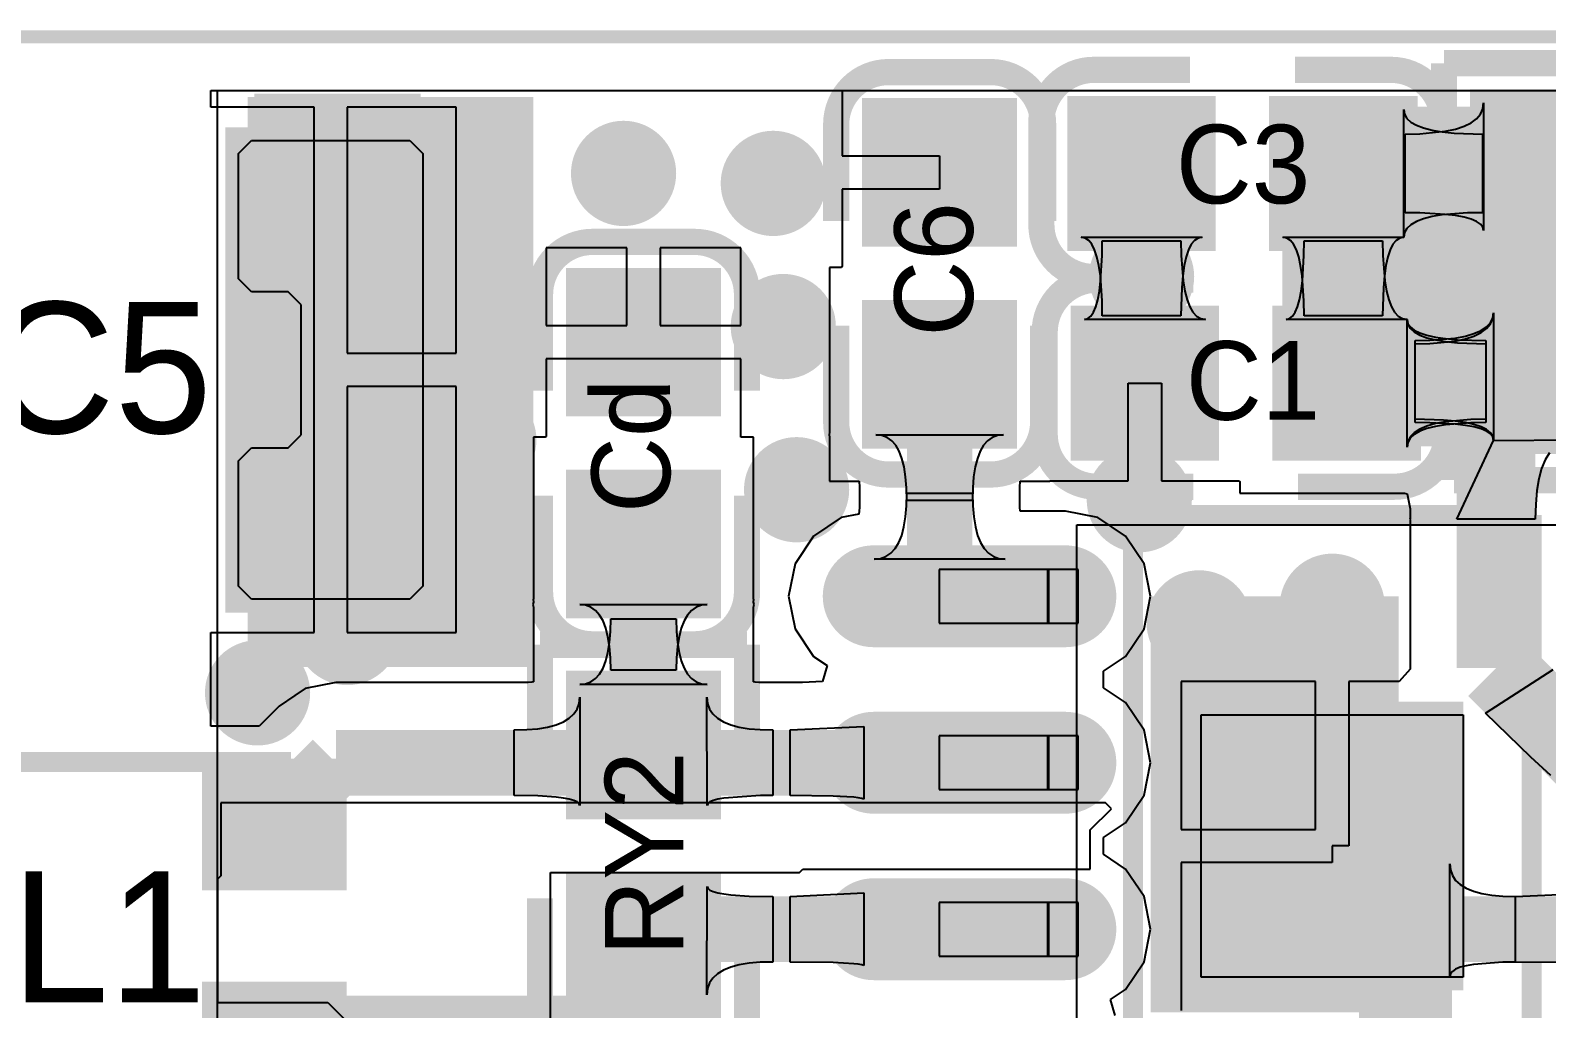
# Model space of a CAD drawing. Extents: x 40.9 to 121.6, y 83.2 to 120.
# Drawn here: x 74.82 to 86.4, y 111.51 to 118.97 of the extents above; entities that cross this region are included whole.
import ezdxf

# ---------------------------------------------------------------- set-up
doc = ezdxf.new("R2010")
doc.units = 0
for name, color, linetype in [('BOTTOMLAYER', 5, 'CONTINUOUS'), ('BOTTOMSOLDER', 6, 'CONTINUOUS'), ('KEEPOUTLAYER', 6, 'CONTINUOUS'), ('MECHANICAL4', 56, 'CONTINUOUS'), ('MECHANICAL5', 56, 'CONTINUOUS'), ('MULTILAYER', 9, 'CONTINUOUS'), ('TOPLAYER', 1, 'CONTINUOUS'), ('TOPOVERLAY', 2, 'CONTINUOUS'), ('TOPPASTE', 8, 'CONTINUOUS'), ('TOPSOLDER', 216, 'CONTINUOUS')]:
    doc.layers.add(name, color=color, linetype=linetype)

msp = doc.modelspace()

# ---------------------------------------------------------------- linework, layer by layer
at = {"layer": 'BOTTOMLAYER'}
for p, q in [((76.2508, 84.227835), (76.2508, 118.514965)), ((76.2508, 118.514965), (89.827402, 118.514965))]:
    msp.add_line(p, q, dxfattribs=at)
at = {"layer": 'BOTTOMLAYER', "const_width": 0.299999}
for points in [[(77.955, 117.9322, 1), (78.255, 117.9322, 1)], [(79.1996, 117.8814, 1), (79.4996, 117.8814, 1)], [(80.3426, 117.8052, 1), (80.6426, 117.8052, 1)], [(83.153997, 117.094, 1), (83.453996, 117.094, 1)], [(78.1074, 116.8654, 1), (78.4074, 116.8654, 1)], [(80.4188, 116.713, 1), (80.7188, 116.713, 1)], [(78.1328, 115.8494, 1), (78.4328, 115.8494, 1)], [(80.5204, 115.4684, 1), (80.8204, 115.4684, 1)], [(83.1366, 115.3922, 1), (83.4366, 115.3922, 1)], [(78.0058, 114.7572, 1), (78.3058, 114.7572, 1)], [(84.6098, 114.5794, 1), (84.9098, 114.5794, 1)], [(83.5938, 114.4524, 1), (83.8938, 114.4524, 1)], [(77.090537, 114.379197, 1), (77.390536, 114.379197, 1)], [(76.4056, 113.919, 1), (76.7056, 113.919, 1)], [(84.0002, 113.3602, 1), (84.3002, 113.3602, 1)], [(85.0924, 113.284, 1), (85.3924, 113.284, 1)], [(84.0002, 112.3442, 1), (84.3002, 112.3442, 1)], [(85.0162, 112.3442, 1), (85.3162, 112.3442, 1)]]:
    msp.add_lwpolyline(points, format="xyb", close=True, dxfattribs=at)
at = {"layer": 'BOTTOMLAYER'}
msp.add_solid([(76.6826, 106.5276), (79.7814, 106.5276), (76.6826, 111.6076), (79.7814, 111.6076)], dxfattribs=at)
at = {"layer": 'BOTTOMSOLDER', "const_width": 0.401599}
for points in [[(77.9042, 117.9322, 1), (78.3058, 117.9322, 1)], [(79.1488, 117.8814, 1), (79.5504, 117.8814, 1)], [(80.2918, 117.8052, 1), (80.6934, 117.8052, 1)], [(83.103197, 117.094, 1), (83.504796, 117.094, 1)], [(78.0566, 116.8654, 1), (78.4582, 116.8654, 1)], [(80.368, 116.713, 1), (80.7696, 116.713, 1)], [(78.082, 115.8494, 1), (78.4836, 115.8494, 1)], [(80.4696, 115.4684, 1), (80.8712, 115.4684, 1)], [(83.0858, 115.3922, 1), (83.4874, 115.3922, 1)], [(77.955, 114.7572, 1), (78.3566, 114.7572, 1)], [(84.559, 114.5794, 1), (84.9606, 114.5794, 1)], [(83.543, 114.4524, 1), (83.9446, 114.4524, 1)], [(77.039737, 114.379197, 1), (77.441336, 114.379197, 1)], [(76.3548, 113.919, 1), (76.7564, 113.919, 1)], [(83.9494, 113.3602, 1), (84.351, 113.3602, 1)], [(85.0416, 113.284, 1), (85.4432, 113.284, 1)], [(83.9494, 112.3442, 1), (84.351, 112.3442, 1)], [(84.9654, 112.3442, 1), (85.367, 112.3442, 1)]]:
    msp.add_lwpolyline(points, format="xyb", close=True, dxfattribs=at)
at = {"layer": 'KEEPOUTLAYER', "const_width": 0.1}
msp.add_lwpolyline([(41.0718, 118.9228), (121.412, 118.9228)], dxfattribs=at)
at = {"layer": 'MECHANICAL4'}
for p, q in [((82.809791, 110.300592), (82.809791, 115.200608)), ((82.809791, 115.200608), (86.709809, 115.200608))]:
    msp.add_line(p, q, dxfattribs=at)
at = {"layer": 'MECHANICAL5'}
for p, q in [((81.759806, 114.860603), (81.759806, 114.450597)), ((82.594806, 114.860603), (81.759806, 114.860603)), ((82.584798, 114.860603), (82.584798, 114.450597)), ((82.819799, 114.860603), (82.584798, 114.860603)), ((82.594806, 114.450597), (82.594806, 114.860603)), ((82.819799, 114.450597), (82.819799, 114.860603)), ((81.759806, 114.450597), (82.594806, 114.450597)), ((82.584798, 114.450597), (82.819799, 114.450597)), ((83.759802, 111.750602), (83.759802, 113.750598)), ((83.759802, 113.750598), (85.759798, 113.750598)), ((85.759798, 113.750598), (85.759798, 111.750602)), ((81.759806, 113.590603), (81.759806, 113.180597)), ((82.594806, 113.590603), (81.759806, 113.590603)), ((82.584798, 113.590603), (82.584798, 113.180597)), ((82.819799, 113.590603), (82.584798, 113.590603)), ((82.594806, 113.180597), (82.594806, 113.590603)), ((82.819799, 113.180597), (82.819799, 113.590603)), ((81.759806, 113.180597), (82.594806, 113.180597)), ((82.584798, 113.180597), (82.819799, 113.180597)), ((81.759806, 112.320603), (81.759806, 111.910597)), ((82.594806, 112.320603), (81.759806, 112.320603)), ((82.584798, 112.320603), (82.584798, 111.910597)), ((82.819799, 112.320603), (82.584798, 112.320603)), ((82.594806, 111.910597), (82.594806, 112.320603)), ((82.819799, 111.910597), (82.819799, 112.320603)), ((81.759806, 111.910597), (82.594806, 111.910597)), ((82.584798, 111.910597), (82.819799, 111.910597)), ((85.759798, 111.750602), (83.759802, 111.750602))]:
    msp.add_line(p, q, dxfattribs=at)
at = {"layer": 'MULTILAYER', "const_width": 0.299999}
for points in [[(77.955, 117.9322, 1), (78.255, 117.9322, 1)], [(79.1996, 117.8814, 1), (79.4996, 117.8814, 1)], [(80.3426, 117.8052, 1), (80.6426, 117.8052, 1)], [(83.153997, 117.094, 1), (83.453996, 117.094, 1)], [(78.1074, 116.8654, 1), (78.4074, 116.8654, 1)], [(80.4188, 116.713, 1), (80.7188, 116.713, 1)], [(78.1328, 115.8494, 1), (78.4328, 115.8494, 1)], [(80.5204, 115.4684, 1), (80.8204, 115.4684, 1)], [(83.1366, 115.3922, 1), (83.4366, 115.3922, 1)], [(78.0058, 114.7572, 1), (78.3058, 114.7572, 1)], [(84.6098, 114.5794, 1), (84.9098, 114.5794, 1)], [(83.5938, 114.4524, 1), (83.8938, 114.4524, 1)], [(77.090537, 114.379197, 1), (77.390536, 114.379197, 1)], [(76.4056, 113.919, 1), (76.7056, 113.919, 1)], [(84.0002, 113.3602, 1), (84.3002, 113.3602, 1)], [(85.0924, 113.284, 1), (85.3924, 113.284, 1)], [(84.0002, 112.3442, 1), (84.3002, 112.3442, 1)], [(85.0162, 112.3442, 1), (85.3162, 112.3442, 1)]]:
    msp.add_lwpolyline(points, format="xyb", close=True, dxfattribs=at)
at = {"layer": 'TOPLAYER'}
for p, q in [((76.2, 118.386403), (76.2, 118.514965)), ((76.2, 118.514965), (81.018601, 118.514965)), ((81.018601, 118.514965), (81.018601, 118.016404)), ((85.909445, 118.373977), (85.915444, 118.419151)), ((85.915444, 118.419151), (85.915444, 117.445249)), ((76.986536, 118.386403), (76.2, 118.386403)), ((76.986536, 116.3828), (76.986536, 118.386403)), ((78.070875, 118.386403), (77.240536, 118.386403)), ((77.240536, 118.386403), (77.240536, 116.5098)), ((78.070875, 116.5098), (78.070875, 118.386403)), ((85.305951, 117.394449), (85.305951, 118.368351)), ((85.305951, 118.368351), (85.31195, 118.332829)), ((85.31195, 118.332829), (85.329951, 118.301049)), ((85.861444, 118.297896), (85.891444, 118.333561)), ((85.891444, 118.333561), (85.909445, 118.373977)), ((85.329951, 118.301049), (85.359951, 118.273004)), ((85.359951, 118.273004), (85.40195, 118.248702)), ((85.40195, 118.248702), (85.455951, 118.228138)), ((85.429446, 118.183777), (85.621444, 118.202796)), ((85.455951, 118.228138), (85.52195, 118.21131)), ((85.52195, 118.21131), (85.599951, 118.198224)), ((85.599951, 118.198224), (85.689951, 118.188877)), ((85.621444, 118.202796), (85.699445, 118.219438)), ((85.689951, 118.188877), (85.90595, 118.181399)), ((85.699445, 118.219438), (85.765444, 118.240838)), ((85.765444, 118.240838), (85.819445, 118.26699)), ((85.819445, 118.26699), (85.861444, 118.297896)), ((85.315445, 118.181399), (85.429446, 118.183777)), ((85.315445, 117.581401), (85.315445, 118.181399)), ((85.90595, 118.181399), (85.90595, 117.581401)), ((81.018601, 118.016404), (81.7626, 118.016404)), ((81.7626, 118.016404), (81.7626, 117.762404)), ((81.7626, 117.762404), (81.018601, 117.762404)), ((81.018601, 117.762404), (81.018601, 117.170406)), ((85.429446, 117.580039), (85.315445, 117.581401)), ((85.40195, 117.514098), (85.359951, 117.489795)), ((85.455951, 117.534662), (85.40195, 117.514098)), ((85.621444, 117.569148), (85.429446, 117.580039)), ((85.52195, 117.55149), (85.455951, 117.534662)), ((85.599951, 117.564576), (85.52195, 117.55149)), ((85.791949, 117.579531), (85.599951, 117.564576)), ((85.699445, 117.559618), (85.621444, 117.569148)), ((85.765444, 117.547362), (85.699445, 117.559618)), ((85.819445, 117.532386), (85.765444, 117.547362)), ((85.90595, 117.581401), (85.791949, 117.579531)), ((85.861444, 117.514687), (85.819445, 117.532386)), ((85.891444, 117.494263), (85.861444, 117.514687)), ((85.909445, 117.471119), (85.891444, 117.494263)), ((82.872816, 117.388449), (82.842044, 117.394449)), ((82.842044, 117.394449), (83.765949, 117.394449)), ((82.900347, 117.370449), (82.872816, 117.388449)), ((83.735177, 117.388449), (83.707646, 117.370449)), ((83.765949, 117.394449), (83.735177, 117.388449)), ((84.412818, 117.388449), (84.382046, 117.394449)), ((84.382046, 117.394449), (85.305951, 117.394449)), ((84.440349, 117.370449), (84.412818, 117.388449)), ((85.275179, 117.388449), (85.247648, 117.370449)), ((85.305951, 117.394449), (85.275179, 117.388449)), ((85.31195, 117.429971), (85.305951, 117.394449)), ((85.329951, 117.461751), (85.31195, 117.429971)), ((85.359951, 117.489795), (85.329951, 117.461751)), ((85.915444, 117.445249), (85.909445, 117.471119)), ((79.375, 117.313004), (78.758001, 117.313004)), ((78.758001, 117.313004), (78.758001, 116.721004)), ((79.375, 116.721004), (79.375, 117.313004)), ((80.245999, 117.313004), (79.629, 117.313004)), ((79.629, 117.313004), (79.629, 116.721004)), ((80.245999, 116.721004), (80.245999, 117.313004)), ((82.92464, 117.340449), (82.900347, 117.370449)), ((82.945694, 117.29845), (82.92464, 117.340449)), ((82.963509, 117.244449), (82.945694, 117.29845)), ((83.002631, 117.25415), (83.003997, 117.36815)), ((83.003997, 117.36815), (83.603996, 117.36815)), ((83.603996, 117.36815), (83.60587, 117.25415)), ((83.662299, 117.29845), (83.644483, 117.244449)), ((83.683353, 117.340449), (83.662299, 117.29845)), ((83.707646, 117.370449), (83.683353, 117.340449)), ((84.464642, 117.340449), (84.440349, 117.370449)), ((84.485696, 117.29845), (84.464642, 117.340449)), ((84.503511, 117.244449), (84.485696, 117.29845)), ((84.542633, 117.25415), (84.543999, 117.36815)), ((84.543999, 117.36815), (85.143998, 117.36815)), ((85.143998, 117.36815), (85.145872, 117.25415)), ((85.202301, 117.29845), (85.184485, 117.244449)), ((85.223355, 117.340449), (85.202301, 117.29845)), ((85.247648, 117.370449), (85.223355, 117.340449)), ((81.012594, 117.164401), (80.922602, 117.164401)), ((80.922602, 117.164401), (80.922602, 115.931973)), ((81.018601, 117.170408), (81.012594, 117.164401)), ((81.018601, 117.170406), (81.018601, 117.170408)), ((81.018601, 117.170406), (81.018601, 117.170406)), ((82.978084, 117.17845), (82.963509, 117.244449)), ((82.989423, 117.100449), (82.978084, 117.17845)), ((82.991709, 117.062151), (83.002631, 117.25415)), ((83.60587, 117.25415), (83.620856, 117.062151)), ((83.629909, 117.17845), (83.61857, 117.100449)), ((83.644483, 117.244449), (83.629909, 117.17845)), ((84.518086, 117.17845), (84.503511, 117.244449)), ((84.529425, 117.100449), (84.518086, 117.17845)), ((84.531711, 117.062151), (84.542633, 117.25415)), ((85.145872, 117.25415), (85.160858, 117.062151)), ((85.169911, 117.17845), (85.158572, 117.100449)), ((85.184485, 117.244449), (85.169911, 117.17845)), ((82.982148, 116.98415), (82.991709, 117.062151)), ((83.002377, 116.90845), (82.989423, 117.100449)), ((83.61857, 117.100449), (83.610473, 117.010449)), ((83.620856, 117.062151), (83.633973, 116.98415)), ((84.52215, 116.98415), (84.531711, 117.062151)), ((84.542379, 116.90845), (84.529425, 117.100449)), ((85.158572, 117.100449), (85.150475, 117.010449)), ((85.160858, 117.062151), (85.173975, 116.98415)), ((82.954838, 116.86415), (82.969859, 116.918151)), ((82.969859, 116.918151), (82.982148, 116.98415)), ((83.610473, 117.010449), (83.603996, 116.79445)), ((83.633973, 116.98415), (83.650833, 116.918151)), ((83.650833, 116.918151), (83.671443, 116.86415)), ((84.49484, 116.86415), (84.509861, 116.918151)), ((84.509861, 116.918151), (84.52215, 116.98415)), ((85.150475, 117.010449), (85.143998, 116.79445)), ((85.173975, 116.98415), (85.190835, 116.918151)), ((85.190835, 116.918151), (85.211445, 116.86415)), ((82.916603, 116.792151), (82.937086, 116.822151)), ((82.937086, 116.822151), (82.954838, 116.86415)), ((83.003997, 116.79445), (83.002377, 116.90845)), ((83.671443, 116.86415), (83.695799, 116.822151)), ((83.695799, 116.822151), (83.723902, 116.792151)), ((84.456605, 116.792151), (84.477088, 116.822151)), ((84.477088, 116.822151), (84.49484, 116.86415)), ((84.543999, 116.79445), (84.542379, 116.90845)), ((85.211445, 116.86415), (85.235801, 116.822151)), ((85.235801, 116.822151), (85.263904, 116.792151)), ((85.985645, 116.773777), (85.991644, 116.818951)), ((85.985645, 116.778603), (85.991644, 116.818951)), ((85.991644, 116.818951), (85.991644, 115.845049)), ((85.991644, 116.818951), (85.991644, 115.845049)), ((78.758001, 116.721004), (79.375, 116.721004)), ((79.629, 116.721004), (80.245999, 116.721004)), ((82.867444, 116.768151), (82.89339, 116.77415)), ((83.791349, 116.768151), (82.867444, 116.768151)), ((82.89339, 116.77415), (82.916603, 116.792151)), ((83.603996, 116.79445), (83.003997, 116.79445)), ((83.723902, 116.792151), (83.755751, 116.77415)), ((83.755751, 116.77415), (83.791349, 116.768151)), ((84.407446, 116.768151), (84.433392, 116.77415)), ((85.331351, 116.768151), (84.407446, 116.768151)), ((84.433392, 116.77415), (84.456605, 116.792151)), ((85.143998, 116.79445), (84.543999, 116.79445)), ((85.263904, 116.792151), (85.295753, 116.77415)), ((85.295753, 116.77415), (85.331351, 116.768151)), ((85.331351, 115.794249), (85.331351, 116.768151)), ((85.331351, 116.768151), (85.33735, 116.732629)), ((85.331351, 115.794249), (85.331351, 116.768151)), ((85.331351, 116.768151), (85.33735, 116.737455)), ((85.33735, 116.737455), (85.355351, 116.709993)), ((85.33735, 116.732629), (85.355351, 116.700849)), ((85.355351, 116.709993), (85.385351, 116.685758)), ((85.355351, 116.700849), (85.385351, 116.672804)), ((85.385351, 116.685758), (85.42735, 116.664758)), ((85.841644, 116.659688), (85.895645, 116.683046)), ((85.895645, 116.683046), (85.937644, 116.71065)), ((85.895645, 116.66679), (85.937644, 116.697696)), ((85.937644, 116.71065), (85.967644, 116.742505)), ((85.937644, 116.697696), (85.967644, 116.733361)), ((85.967644, 116.742505), (85.985645, 116.778603)), ((85.967644, 116.733361), (85.985645, 116.773777)), ((85.385351, 116.672804), (85.42735, 116.648502)), ((85.391645, 116.606599), (85.505646, 116.608723)), ((85.391645, 116.006601), (85.391645, 116.606599)), ((85.391645, 116.581199), (85.505646, 116.583577)), ((85.391645, 115.981201), (85.391645, 116.581199)), ((85.42735, 116.664758), (85.48135, 116.646988)), ((85.42735, 116.648502), (85.48135, 116.627938)), ((85.48135, 116.646988), (85.54735, 116.632446)), ((85.48135, 116.627938), (85.54735, 116.61111)), ((85.505646, 116.608723), (85.697644, 116.62571)), ((85.505646, 116.583577), (85.697644, 116.602596)), ((85.54735, 116.632446), (85.625351, 116.621138)), ((85.54735, 116.61111), (85.625351, 116.598024)), ((85.625351, 116.621138), (85.715351, 116.613061)), ((85.625351, 116.598024), (85.715351, 116.588677)), ((85.697644, 116.62571), (85.775645, 116.640574)), ((85.697644, 116.602596), (85.775645, 116.619238)), ((85.715351, 116.613061), (85.93135, 116.606599)), ((85.715351, 116.588677), (85.93135, 116.581199)), ((85.775645, 116.640574), (85.841644, 116.659688)), ((85.775645, 116.619238), (85.841644, 116.640638)), ((85.841644, 116.640638), (85.895645, 116.66679)), ((85.93135, 116.606599), (85.93135, 116.006601)), ((85.93135, 116.581199), (85.93135, 115.981201)), ((77.240536, 116.5098), (78.070875, 116.5098)), ((80.245999, 116.467004), (78.758001, 116.467004)), ((78.758001, 116.467004), (78.758001, 115.958808)), ((80.245999, 115.958808), (80.245999, 116.467004)), ((76.986536, 114.379197), (76.986536, 116.3828)), ((78.070875, 116.2558), (77.240536, 116.2558)), ((77.240536, 116.2558), (77.240536, 114.379197)), ((78.070875, 114.379197), (78.070875, 116.2558)), ((83.202396, 115.537201), (83.202396, 116.2812)), ((83.202396, 116.2812), (83.456396, 116.2812)), ((83.456396, 116.2812), (83.456396, 115.537201)), ((85.607644, 116.000139), (85.391645, 116.006601)), ((85.697644, 115.992062), (85.607644, 116.000139)), ((85.817349, 116.004477), (85.625351, 115.98749)), ((85.775645, 115.980754), (85.697644, 115.992062)), ((85.93135, 116.006601), (85.817349, 116.004477)), ((78.757998, 115.875006), (78.751996, 115.869001)), ((78.758001, 115.958808), (78.757998, 115.958805)), ((78.757998, 115.958805), (78.758001, 115.958805)), ((78.758001, 115.958805), (78.757998, 115.875006)), ((80.245999, 115.958805), (80.246002, 115.958808)), ((80.246002, 115.958808), (80.245999, 115.958808)), ((80.246002, 115.875003), (80.245999, 115.958805)), ((80.246002, 115.869004), (80.246002, 115.875003)), ((80.922602, 115.906603), (80.918792, 115.887449)), ((80.918792, 115.887449), (80.922602, 115.868295)), ((80.922602, 115.931973), (80.920971, 115.926829)), ((80.920971, 115.926829), (80.922602, 115.907868)), ((80.922602, 115.907868), (80.922602, 115.906603)), ((81.32067, 115.88245), (81.275649, 115.887449)), ((81.275649, 115.887449), (82.249551, 115.887449)), ((81.360952, 115.867449), (81.32067, 115.88245)), ((82.20453, 115.88245), (82.164248, 115.867449)), ((82.249551, 115.887449), (82.20453, 115.88245)), ((85.385351, 115.902549), (85.355351, 115.870695)), ((85.385351, 115.889595), (85.355351, 115.861551)), ((85.42735, 115.930154), (85.385351, 115.902549)), ((85.42735, 115.913898), (85.385351, 115.889595)), ((85.505646, 115.979839), (85.391645, 115.981201)), ((85.48135, 115.953512), (85.42735, 115.930154)), ((85.48135, 115.934462), (85.42735, 115.913898)), ((85.54735, 115.972626), (85.48135, 115.953512)), ((85.54735, 115.95129), (85.48135, 115.934462)), ((85.697644, 115.968948), (85.505646, 115.979839)), ((85.625351, 115.98749), (85.54735, 115.972626)), ((85.625351, 115.964376), (85.54735, 115.95129)), ((85.817349, 115.979331), (85.625351, 115.964376)), ((85.775645, 115.959418), (85.697644, 115.968948)), ((85.841644, 115.966212), (85.775645, 115.980754)), ((85.841644, 115.947162), (85.775645, 115.959418)), ((85.93135, 115.981201), (85.817349, 115.979331)), ((85.895645, 115.948442), (85.841644, 115.966212)), ((85.895645, 115.932186), (85.841644, 115.947162)), ((85.937644, 115.927442), (85.895645, 115.948442)), ((85.937644, 115.914487), (85.895645, 115.932186)), ((85.967644, 115.903207), (85.937644, 115.927442)), ((85.967644, 115.894063), (85.937644, 115.914487)), ((85.985645, 115.875745), (85.967644, 115.903207)), ((85.985645, 115.870919), (85.967644, 115.894063)), ((85.991644, 115.845049), (85.985645, 115.875745)), ((78.751996, 115.869001), (78.662002, 115.869001)), ((78.662002, 115.869001), (78.662002, 114.636573)), ((80.246002, 115.869001), (80.246002, 115.869004)), ((80.341998, 115.869001), (80.246002, 115.869001)), ((80.341998, 114.636573), (80.341998, 115.869001)), ((80.922602, 115.868295), (80.922602, 115.534402)), ((81.396495, 115.842451), (81.360952, 115.867449)), ((81.427297, 115.807449), (81.396495, 115.842451)), ((81.453363, 115.762451), (81.427297, 115.807449)), ((81.474688, 115.70745), (81.453363, 115.762451)), ((82.071837, 115.762451), (82.050512, 115.70745)), ((82.097903, 115.807449), (82.071837, 115.762451)), ((82.128705, 115.842451), (82.097903, 115.807449)), ((82.164248, 115.867449), (82.128705, 115.842451)), ((85.33735, 115.834597), (85.331351, 115.794249)), ((85.33735, 115.829771), (85.331351, 115.794249)), ((85.355351, 115.870695), (85.33735, 115.834597)), ((85.355351, 115.861551), (85.33735, 115.829771)), ((85.709811, 115.24505), (85.991644, 115.845049)), ((85.991644, 115.845049), (85.985645, 115.870919)), ((85.991644, 115.845049), (86.609809, 115.848097)), ((81.491275, 115.642451), (81.474688, 115.70745)), ((81.503121, 115.56745), (81.491275, 115.642451)), ((82.033925, 115.642451), (82.022079, 115.56745)), ((82.050512, 115.70745), (82.033925, 115.642451)), ((86.384811, 115.696596), (86.357811, 115.630289)), ((86.41781, 115.750899), (86.384811, 115.696596)), ((80.922602, 115.534402), (81.147059, 115.534402)), ((81.147059, 115.534402), (81.148598, 115.524661)), ((81.510231, 115.482451), (81.503121, 115.56745)), ((82.022079, 115.56745), (82.014969, 115.482451)), ((82.376602, 115.524661), (82.378141, 115.534402)), ((82.378141, 115.534402), (82.602598, 115.534402)), ((82.602598, 115.534402), (82.602598, 115.537198)), ((82.602598, 115.537198), (82.610399, 115.537198)), ((82.610399, 115.537198), (82.610399, 115.537201)), ((82.610399, 115.537201), (83.202396, 115.537201)), ((83.456396, 115.537201), (84.048394, 115.537201)), ((84.048394, 115.537201), (84.048392, 115.537201)), ((84.048392, 115.537201), (84.054399, 115.531194)), ((84.048394, 115.537201), (84.048394, 115.537201)), ((84.054399, 115.531194), (84.054399, 115.441202)), ((86.33681, 115.551984), (86.321809, 115.461674)), ((86.357811, 115.630289), (86.33681, 115.551984)), ((81.148598, 115.524661), (81.150846, 115.497773)), ((81.150846, 115.497773), (81.150846, 115.334707)), ((81.510101, 115.346419), (81.5126, 115.441997)), ((81.5126, 115.38745), (81.510231, 115.482451)), ((81.5126, 115.441997), (82.012599, 115.441997)), ((82.014969, 115.482451), (82.012599, 115.38745)), ((82.012599, 115.441997), (82.015099, 115.346419)), ((82.374354, 115.497773), (82.376602, 115.524661)), ((82.374354, 115.334707), (82.374354, 115.497773)), ((84.054399, 115.441202), (85.312197, 115.441202)), ((85.312197, 115.441202), (85.331348, 115.437392)), ((85.331348, 115.437392), (85.354203, 115.322505)), ((86.321809, 115.461674), (86.312809, 115.359363)), ((81.148301, 115.3057), (81.14443, 115.282325)), ((81.150846, 115.334707), (81.148301, 115.3057)), ((81.502601, 115.2609), (81.510101, 115.346419)), ((82.012599, 115.38745), (81.5126, 115.38745)), ((82.015099, 115.346419), (82.022599, 115.2609)), ((82.376899, 115.3057), (82.374354, 115.334707)), ((82.377003, 115.305073), (82.376899, 115.3057)), ((82.722796, 115.305073), (82.377003, 115.305073)), ((82.971338, 115.255634), (82.722796, 115.305073)), ((85.354203, 115.322505), (85.354203, 115.265101)), ((86.312809, 115.359363), (86.30981, 115.24505)), ((81.010249, 115.255634), (80.799544, 115.114847)), ((81.14443, 115.282325), (81.010249, 115.255634)), ((81.472601, 115.120047), (81.490101, 115.185444)), ((81.490101, 115.185444), (81.502601, 115.2609)), ((82.022599, 115.2609), (82.035099, 115.185444)), ((82.035099, 115.185444), (82.052599, 115.120047)), ((83.182043, 115.114847), (82.971338, 115.255634)), ((85.354203, 115.251332), (85.352953, 115.24505)), ((85.352953, 115.24505), (85.354203, 115.238769)), ((85.354203, 115.265101), (85.35334, 115.261614)), ((85.35334, 115.261614), (85.354203, 115.255896)), ((85.354203, 115.255896), (85.354203, 115.251332)), ((85.354203, 115.238769), (85.354203, 114.107692)), ((86.30981, 115.24505), (85.709811, 115.24505)), ((80.799544, 115.114847), (80.658757, 114.904142)), ((81.422601, 115.019437), (81.450101, 115.064713)), ((81.450101, 115.064713), (81.472601, 115.120047)), ((82.052599, 115.120047), (82.075099, 115.064713)), ((82.075099, 115.064713), (82.102599, 115.019437)), ((83.322831, 114.904142), (83.182043, 115.114847)), ((81.310102, 114.943981), (81.352601, 114.959072)), ((81.352601, 114.959072), (81.390101, 114.984225)), ((81.390101, 114.984225), (81.422601, 115.019437)), ((82.102599, 115.019437), (82.135099, 114.984225)), ((82.135099, 114.984225), (82.172599, 114.959072)), ((82.172599, 114.959072), (82.215098, 114.943981)), ((80.658757, 114.904142), (80.609318, 114.6556)), ((81.262601, 114.93895), (81.310102, 114.943981)), ((82.262599, 114.93895), (81.262601, 114.93895)), ((82.215098, 114.943981), (82.262599, 114.93895)), ((83.372269, 114.6556), (83.322831, 114.904142)), ((78.662002, 114.611203), (78.658192, 114.592049)), ((78.662002, 114.636573), (78.660371, 114.631429)), ((78.660371, 114.631429), (78.662002, 114.612468)), ((78.662002, 114.612468), (78.662002, 114.611203)), ((80.343629, 114.631429), (80.341998, 114.636573)), ((80.341998, 114.612468), (80.343629, 114.631429)), ((80.341998, 114.611203), (80.341998, 114.612468)), ((80.345808, 114.592049), (80.341998, 114.611203)), ((80.609318, 114.6556), (80.658757, 114.407058)), ((83.322831, 114.407058), (83.372269, 114.6556)), ((78.658192, 114.592049), (78.662002, 114.572895)), ((78.662002, 114.572895), (78.662002, 114.239002)), ((79.06007, 114.58705), (79.015049, 114.592049)), ((79.015049, 114.592049), (79.988951, 114.592049)), ((79.100352, 114.572049), (79.06007, 114.58705)), ((79.135895, 114.547051), (79.100352, 114.572049)), ((79.166697, 114.512049), (79.135895, 114.547051)), ((79.192763, 114.467051), (79.166697, 114.512049)), ((79.837303, 114.512049), (79.811237, 114.467051)), ((79.868105, 114.547051), (79.837303, 114.512049)), ((79.903648, 114.572049), (79.868105, 114.547051)), ((79.94393, 114.58705), (79.903648, 114.572049)), ((79.988951, 114.592049), (79.94393, 114.58705)), ((80.341998, 114.572895), (80.345808, 114.592049)), ((80.341998, 114.239002), (80.341998, 114.572895)), ((76.2, 113.664784), (76.2, 114.379197)), ((76.2, 114.379197), (76.986536, 114.379197)), ((77.240536, 114.379197), (78.070875, 114.379197)), ((79.214088, 114.41205), (79.192763, 114.467051)), ((79.230675, 114.347051), (79.214088, 114.41205)), ((79.242521, 114.30255), (79.249631, 114.387549)), ((79.249631, 114.387549), (79.252, 114.48255)), ((79.252, 114.48255), (79.751999, 114.48255)), ((79.751999, 114.48255), (79.754369, 114.387551)), ((79.754369, 114.387551), (79.761479, 114.30255)), ((79.789912, 114.41205), (79.773325, 114.347051)), ((79.811237, 114.467051), (79.789912, 114.41205)), ((80.658757, 114.407058), (80.799544, 114.196353)), ((83.182043, 114.196353), (83.322831, 114.407058)), ((79.242521, 114.27205), (79.230675, 114.347051)), ((79.230675, 114.227549), (79.242521, 114.30255)), ((79.249631, 114.187051), (79.242521, 114.27205)), ((79.761479, 114.27205), (79.754369, 114.187051)), ((79.773325, 114.347051), (79.761479, 114.27205)), ((79.761479, 114.30255), (79.773325, 114.227552)), ((78.662002, 114.239002), (78.662002, 114.00187)), ((79.192763, 114.107549), (79.214088, 114.16255)), ((79.214088, 114.16255), (79.230675, 114.227549)), ((79.252, 114.09205), (79.249631, 114.187051)), ((79.754369, 114.187051), (79.751999, 114.09205)), ((79.773325, 114.227552), (79.789912, 114.16255)), ((79.789912, 114.16255), (79.811237, 114.107549)), ((80.341998, 114.001718), (80.341998, 114.239002)), ((80.799544, 114.196353), (80.903371, 114.126978)), ((83.014045, 114.0841), (83.182043, 114.196353)), ((79.100352, 114.002551), (79.135895, 114.027552)), ((79.135895, 114.027552), (79.166697, 114.062551)), ((79.166697, 114.062551), (79.192763, 114.107549)), ((79.751999, 114.09205), (79.252, 114.09205)), ((79.811237, 114.107549), (79.837303, 114.062551)), ((79.837303, 114.062551), (79.868105, 114.027549)), ((79.868105, 114.027549), (79.903648, 114.002551)), ((80.903371, 114.126978), (80.869381, 114.004611)), ((83.014045, 113.9571), (83.014045, 114.0841)), ((85.355204, 114.100084), (85.271468, 114.004598)), ((85.354203, 114.107692), (85.355204, 114.100084)), ((85.929716, 113.763524), (86.445504, 114.096262)), ((76.920194, 113.950788), (76.8407, 113.897672)), ((77.154303, 113.997354), (76.920194, 113.950788)), ((78.621512, 113.997354), (77.154303, 113.997354)), ((78.649954, 113.999863), (78.621512, 113.997354)), ((78.662002, 114.00187), (78.649954, 113.999863)), ((79.015049, 113.982551), (79.06007, 113.987552)), ((79.988951, 113.982551), (79.015049, 113.982551)), ((79.06007, 113.987552), (79.100352, 114.002551)), ((79.903648, 114.002551), (79.94393, 113.98755)), ((79.94393, 113.98755), (79.988951, 113.982551)), ((80.353032, 113.999889), (80.341998, 114.001718)), ((80.381881, 113.997354), (80.353032, 113.999889)), ((80.715655, 113.997354), (80.381881, 113.997354)), ((80.869381, 114.004611), (80.715655, 113.997354)), ((83.182043, 113.844847), (83.014045, 113.9571)), ((84.6328, 114.004598), (83.605802, 114.004598)), ((83.605802, 114.004598), (83.605802, 112.8776)), ((84.6328, 112.8776), (84.6328, 114.004598)), ((85.271468, 114.004598), (84.8868, 114.004598)), ((84.8868, 114.004598), (84.8868, 112.7506)), ((76.721729, 113.818177), (76.568336, 113.664784)), ((76.8407, 113.897672), (76.721729, 113.818177)), ((78.970048, 113.758099), (78.995049, 113.795599)), ((78.995049, 113.795599), (79.010048, 113.838098)), ((79.010048, 113.838098), (79.015049, 113.885599)), ((79.015049, 113.885599), (79.015049, 113.058646)), ((79.988951, 113.058646), (79.985903, 113.885599)), ((79.985903, 113.885599), (79.9911, 113.838098)), ((79.9911, 113.838098), (80.00632, 113.795599)), ((80.00632, 113.795599), (80.031565, 113.758099)), ((83.322831, 113.634142), (83.182043, 113.844847)), ((78.770048, 113.658099), (78.835049, 113.675599)), ((78.835049, 113.675599), (78.890048, 113.698099)), ((78.890048, 113.698099), (78.935049, 113.725599)), ((78.935049, 113.725599), (78.970048, 113.758099)), ((80.031565, 113.758099), (80.066832, 113.725599)), ((80.066832, 113.725599), (80.112126, 113.698099)), ((80.112126, 113.698099), (80.167442, 113.675599)), ((80.167442, 113.675599), (80.232783, 113.658099)), ((86.274519, 113.427533), (85.929716, 113.763524)), ((76.568336, 113.664784), (76.2, 113.664784)), ((78.51505, 113.635599), (78.610051, 113.638099)), ((78.51505, 113.1356), (78.51505, 113.635599)), ((78.610051, 113.638099), (78.69505, 113.645599)), ((78.69505, 113.645599), (78.770048, 113.658099)), ((80.232783, 113.658099), (80.308148, 113.645599)), ((80.308148, 113.645599), (80.393537, 113.638099)), ((80.393537, 113.638099), (80.48895, 113.635599)), ((80.48895, 113.635599), (80.48895, 113.1356)), ((80.620352, 113.635599), (81.184666, 113.662239)), ((80.620352, 113.1356), (80.620352, 113.635599)), ((81.184666, 113.662239), (81.184666, 113.108961)), ((83.372269, 113.3856), (83.322831, 113.634142)), ((83.322831, 113.137058), (83.372269, 113.3856)), ((86.428633, 113.28909), (86.274519, 113.427533)), ((78.69505, 113.132522), (78.51505, 113.1356)), ((78.835049, 113.123287), (78.69505, 113.132522)), ((78.890048, 113.116363), (78.835049, 113.123287)), ((78.935049, 113.107897), (78.890048, 113.116363)), ((78.970048, 113.097892), (78.935049, 113.107897)), ((78.995049, 113.08635), (78.970048, 113.097892)), ((80.033952, 113.097892), (80.008951, 113.08635)), ((80.068951, 113.107897), (80.033952, 113.097892)), ((80.113952, 113.116363), (80.068951, 113.107897)), ((80.393951, 113.134831), (80.113952, 113.116363)), ((80.48895, 113.1356), (80.393951, 113.134831)), ((80.950641, 113.131338), (80.620352, 113.1356)), ((81.106866, 113.122547), (80.950641, 113.131338)), ((81.141512, 113.118552), (81.106866, 113.122547)), ((81.167445, 113.114023), (81.141512, 113.118552)), ((81.184666, 113.108961), (81.167445, 113.114023)), ((83.182043, 112.926353), (83.322831, 113.137058)), ((76.2762, 113.0808), (76.2762, 112.522)), ((83.027596, 113.0808), (76.2762, 113.0808)), ((79.01005, 113.073266), (78.995049, 113.08635)), ((79.015049, 113.058646), (79.01005, 113.073266)), ((79.993952, 113.073266), (79.988951, 113.058646)), ((80.008951, 113.08635), (79.993952, 113.073266)), ((82.912811, 112.873412), (83.073898, 113.034498)), ((83.073898, 113.034498), (83.027596, 113.0808)), ((82.912811, 112.574339), (82.912811, 112.873412)), ((83.014045, 112.8141), (83.182043, 112.926353)), ((83.605802, 112.8776), (84.6328, 112.8776)), ((83.014045, 112.6871), (83.014045, 112.8141)), ((84.8868, 112.7506), (84.7598, 112.7506)), ((84.7598, 112.7506), (84.7598, 112.6236)), ((83.182043, 112.574847), (83.014045, 112.6871)), ((76.2762, 112.522), (76.2508, 112.4966)), ((78.7908, 111.362012), (78.7908, 112.5474)), ((78.7908, 112.5474), (80.692247, 112.5474)), ((80.692247, 112.5474), (80.719262, 112.574415)), ((80.719262, 112.574415), (80.719338, 112.574339)), ((80.719338, 112.574339), (82.912811, 112.574339)), ((83.322831, 112.364142), (83.182043, 112.574847)), ((84.7598, 112.6236), (83.605802, 112.6236)), ((83.605802, 112.6236), (83.605802, 111.496605)), ((85.65675, 111.75365), (85.65675, 112.615599)), ((85.65675, 112.615599), (85.661749, 112.568098)), ((85.661749, 112.568098), (85.67675, 112.525599)), ((85.67675, 112.525599), (85.701749, 112.488099)), ((76.2508, 112.4966), (76.2508, 111.5568)), ((79.985903, 111.615601), (79.988951, 112.442549)), ((79.988951, 112.442549), (79.993952, 112.427929)), ((79.993952, 112.427929), (80.008951, 112.414848)), ((80.008951, 112.414848), (80.033952, 112.403306)), ((80.033952, 112.403306), (80.068951, 112.393301)), ((85.701749, 112.488099), (85.73675, 112.455599)), ((85.73675, 112.455599), (85.781749, 112.428099)), ((85.781749, 112.428099), (85.83675, 112.405599)), ((85.83675, 112.405599), (85.901748, 112.388099)), ((80.068951, 112.393301), (80.113952, 112.384837)), ((80.113952, 112.384837), (80.168951, 112.377911)), ((80.168951, 112.377911), (80.30895, 112.368678)), ((80.30895, 112.368678), (80.48895, 112.365599)), ((80.48895, 112.365599), (80.48895, 111.8656)), ((80.620352, 112.365599), (81.184666, 112.392239)), ((80.620352, 111.8656), (80.620352, 112.365599)), ((81.184666, 112.392239), (81.184666, 111.838961)), ((83.372269, 112.1156), (83.322831, 112.364142)), ((85.901748, 112.388099), (85.97675, 112.375599)), ((85.97675, 112.375599), (86.061748, 112.368099)), ((86.061748, 112.368099), (86.156749, 112.365599)), ((86.156749, 112.365599), (86.156749, 111.8656)), ((86.158365, 112.365599), (86.722679, 112.392239)), ((86.158365, 111.8656), (86.158365, 112.365599)), ((83.322831, 111.867058), (83.372269, 112.1156)), ((80.167442, 111.825601), (80.112126, 111.803101)), ((80.232783, 111.843101), (80.167442, 111.825601)), ((80.308148, 111.855601), (80.232783, 111.843101)), ((80.393537, 111.863101), (80.308148, 111.855601)), ((80.48895, 111.8656), (80.393537, 111.863101)), ((80.950641, 111.861338), (80.620352, 111.8656)), ((81.106866, 111.852547), (80.950641, 111.861338)), ((81.141512, 111.848552), (81.106866, 111.852547)), ((81.167445, 111.844023), (81.141512, 111.848552)), ((81.184666, 111.838961), (81.167445, 111.844023)), ((83.182043, 111.656353), (83.322831, 111.867058)), ((85.73675, 111.825298), (85.701749, 111.810744)), ((85.781749, 111.837612), (85.73675, 111.825298)), ((85.83675, 111.847688), (85.781749, 111.837612)), ((86.061748, 111.86448), (85.83675, 111.847688)), ((86.156749, 111.8656), (86.061748, 111.86448)), ((86.488654, 111.861338), (86.158365, 111.8656)), ((80.00632, 111.705601), (79.9911, 111.663102)), ((80.031565, 111.743101), (80.00632, 111.705601)), ((80.066832, 111.775601), (80.031565, 111.743101)), ((80.112126, 111.803101), (80.066832, 111.775601)), ((85.661749, 111.77492), (85.65675, 111.75365)), ((85.67675, 111.793952), (85.661749, 111.77492)), ((85.701749, 111.810744), (85.67675, 111.793952)), ((79.9911, 111.663102), (79.985903, 111.615601)), ((83.066105, 111.578885), (83.182043, 111.656353)), ((76.2508, 111.5568), (77.092287, 111.5568)), ((77.092287, 111.5568), (77.375482, 111.273605)), ((83.102971, 111.457354), (83.066105, 111.578885))]:
    msp.add_line(p, q, dxfattribs=at)
for points, const_width in [([(77.955, 117.9322, 1), (78.255, 117.9322, 1)], 0.299999), ([(79.1996, 117.8814, 1), (79.4996, 117.8814, 1)], 0.299999), ([(80.3426, 117.8052, 1), (80.6426, 117.8052, 1)], 0.299999), ([(83.153997, 117.094, 1), (83.453996, 117.094, 1)], 0.299999), ([(78.1074, 116.8654, 1), (78.4074, 116.8654, 1)], 0.299999), ([(80.4188, 116.713, 1), (80.7188, 116.713, 1)], 0.299999), ([(78.1328, 115.8494, 1), (78.4328, 115.8494, 1)], 0.299999), ([(80.5204, 115.4684, 1), (80.8204, 115.4684, 1)], 0.299999), ([(83.1366, 115.3922, 1), (83.4366, 115.3922, 1)], 0.299999), ([(78.0058, 114.7572, 1), (78.3058, 114.7572, 1)], 0.299999), ([(81.115294, 114.6556, 1), (81.402288, 114.6556, 1)], 0.286995), ([(82.579299, 114.6556, 1), (82.866293, 114.6556, 1)], 0.286995), ([(84.6098, 114.5794, 1), (84.9098, 114.5794, 1)], 0.299999), ([(83.5938, 114.4524, 1), (83.8938, 114.4524, 1)], 0.299999), ([(77.090537, 114.379197, 1), (77.390536, 114.379197, 1)], 0.299999), ([(76.4056, 113.919, 1), (76.7056, 113.919, 1)], 0.299999), ([(81.115294, 113.3856, 1), (81.402288, 113.3856, 1)], 0.286995), ([(82.579299, 113.3856, 1), (82.866293, 113.3856, 1)], 0.286995), ([(84.0002, 113.3602, 1), (84.3002, 113.3602, 1)], 0.299999), ([(85.0924, 113.284, 1), (85.3924, 113.284, 1)], 0.299999), ([(84.0002, 112.3442, 1), (84.3002, 112.3442, 1)], 0.299999), ([(85.0162, 112.3442, 1), (85.3162, 112.3442, 1)], 0.299999), ([(81.115294, 112.1156, 1), (81.402288, 112.1156, 1)], 0.286995), ([(82.579299, 112.1156, 1), (82.866293, 112.1156, 1)], 0.286995)]:
    msp.add_lwpolyline(points, format="xyb", close=True, dxfattribs=dict(at, const_width=const_width))
for points, const_width in [([(86.326596, 117.8814), (86.377396, 117.9322)], 0.599999), ([(83.303996, 116.3066), (83.303996, 117.8814)], 0.599999), ([(84.843998, 117.8814), (86.326596, 117.8814)], 0.599999), ([(84.843998, 116.3066), (84.843998, 117.8814)], 0.599999), ([(77.113536, 116.3828), (77.1652, 116.331136)], 0.499999), ([(77.1652, 114.4016), (77.1652, 116.331136)], 0.499999), ([(83.303996, 116.3066), (83.329396, 116.2812)], 0.599999), ([(84.843998, 116.3066), (84.869398, 116.2812)], 0.599999), ([(84.843998, 116.3066), (86.00981, 116.3066)], 0.599999), ([(84.869398, 116.2812), (86.402796, 116.2812)], 0.599999), ([(86.00981, 114.107692), (86.00981, 116.3066)], 0.599999), ([(86.402796, 116.2812), (86.453596, 116.332)], 0.599999), ([(81.7626, 114.681), (81.7626, 116.172008)], 0.499999), ([(79.4766, 115.079396), (79.502, 115.053996)], 0.499999), ([(79.502, 113.520598), (79.502, 115.053996)], 0.499999), ([(81.258791, 114.6556), (82.722796, 114.6556)], 0.573989), ([(86.00981, 114.107692), (86.731902, 113.3856)], 0.599999), ([(79.296212, 113.31481), (79.502, 113.520598)], 0.499999), ([(76.683489, 112.914786), (77.154303, 113.3856)], 0.499999), ([(77.154303, 113.3856), (79.367002, 113.3856)], 0.499999), ([(79.367002, 113.3856), (81.990794, 113.3856)], 0.499999), ([(81.258791, 113.3856), (82.722796, 113.3856)], 0.573989), ([(81.258791, 112.1156), (82.722796, 112.1156)], 0.573989), ([(79.3242, 112.1156), (82.7532, 112.1156)], 0.499999), ([(85.631404, 112.1156), (87.528806, 112.1156)], 0.499999)]:
    msp.add_lwpolyline(points, dxfattribs=dict(at, const_width=const_width))
for points in [[(76.4794, 114.114811), (78.662002, 114.114811), (76.4794, 118.465597), (78.662002, 118.465597)], [(86.842397, 118.422199), (85.912396, 118.422199), (86.842397, 117.442201), (85.912396, 117.442201)], [(82.252599, 117.424403), (82.252599, 118.354404), (81.272601, 117.424403), (81.272601, 118.354404)], [(83.768997, 118.371399), (82.838996, 118.371399), (83.768997, 117.391401), (82.838996, 117.391401)], [(84.3788, 115.7986), (86.9188, 115.7986), (84.3788, 118.3894), (86.9188, 118.3894)], [(85.308999, 118.371399), (84.378998, 118.371399), (85.308999, 117.391401), (84.378998, 117.391401)], [(76.410198, 114.633197), (77.816875, 114.633197), (76.410198, 118.132403), (77.816875, 118.132403)], [(79.991999, 116.129003), (79.991999, 117.059004), (79.012001, 116.129003), (79.012001, 117.059004)], [(82.252599, 115.884401), (82.252599, 116.814402), (81.272601, 115.884401), (81.272601, 116.814402)], [(86.918597, 116.821999), (85.988596, 116.821999), (86.918597, 115.842001), (85.988596, 115.842001)], [(83.794397, 116.771199), (82.864396, 116.771199), (83.794397, 115.791201), (82.864396, 115.791201)], [(85.334399, 116.771199), (84.404398, 116.771199), (85.334399, 115.791201), (84.404398, 115.791201)], [(79.991999, 114.589001), (79.991999, 115.519002), (79.012001, 114.589001), (79.012001, 115.519002)], [(83.372269, 111.4806), (85.2678, 111.4806), (83.372269, 114.6556), (85.2678, 114.6556)], [(79.012001, 113.985599), (79.012001, 113.055598), (79.991999, 113.985599), (79.991999, 113.055598)], [(85.659798, 111.750602), (85.659798, 113.750598), (83.859802, 111.750602), (83.859802, 113.750598)], [(76.23349, 113.314785), (76.23349, 112.514786), (77.133488, 113.314785), (77.133488, 112.514786)], [(79.012001, 112.445597), (79.012001, 111.515596), (79.991999, 112.445597), (79.991999, 111.515596)], [(79.0194, 109.982), (80.01, 109.982), (79.0194, 112.1664), (80.01, 112.1664)], [(84.963, 110.3122), (85.6742, 110.3122), (84.963, 111.9886), (85.6742, 111.9886)], [(76.23349, 111.614814), (76.23349, 110.814815), (77.133488, 111.614814), (77.133488, 110.814815)]]:
    msp.add_solid(points, dxfattribs=at)
at = {"layer": 'TOPOVERLAY', "const_width": 0.2}
for points in [[(82.538994, 118.271402, -0.414213), (82.938993, 118.671403)], [(85.208996, 118.671401, -0.414213), (85.608996, 118.271399)], [(80.972599, 118.254404, -0.414213), (81.372601, 118.654403)], [(82.152602, 118.654406, -0.414213), (82.552603, 118.254407)], [(82.938996, 117.091399, -0.414213), (82.538997, 117.491401)], [(85.608996, 117.491398, -0.414213), (85.208996, 117.091396)], [(78.711999, 116.959004, -0.414213), (79.112001, 117.359003)], [(79.892002, 117.359006, -0.414213), (80.292003, 116.959007)], [(82.564394, 116.671202, -0.414213), (82.964393, 117.071203)], [(85.234396, 117.071201, -0.414213), (85.634396, 116.671199)], [(81.372598, 115.584404, -0.414213), (80.972596, 115.984404)], [(82.552601, 115.984404, -0.414213), (82.152599, 115.584404)], [(82.964396, 115.491199, -0.414213), (82.564397, 115.891201)], [(85.634396, 115.891198, -0.414213), (85.234396, 115.491196)], [(79.112001, 114.289004, -0.414214), (78.711996, 114.689004)], [(80.292001, 114.689004, -0.414214), (79.891997, 114.289004)]]:
    msp.add_lwpolyline(points, format="xyb", dxfattribs=at)
at = {"layer": 'TOPOVERLAY'}
for points, const_width in [([(82.938993, 118.671403), (83.673993, 118.671403)], 0.2), ([(84.473997, 118.671401), (85.208996, 118.671401)], 0.2), ([(85.612399, 118.722201), (86.747398, 118.722201)], 0.2), ([(85.612399, 117.142199), (85.612399, 118.722201)], 0.2), ([(81.372601, 118.654403), (82.152599, 118.654403)], 0.2), ([(76.5302, 118.4148), (77.8002, 118.4148)], 0.1524), ([(80.972599, 117.519404), (80.972599, 118.254404)], 0.2), ([(82.538997, 117.491401), (82.538997, 118.271399)], 0.2), ([(82.552603, 117.519407), (82.552603, 118.254407)], 0.2), ([(85.608996, 117.491401), (85.608996, 118.271399)], 0.2), ([(78.0542, 114.6048), (78.0542, 118.1608)], 0.151994), ([(79.112001, 117.359003), (79.891999, 117.359003)], 0.2), ([(82.938996, 117.091399), (83.673996, 117.091399)], 0.2), ([(82.964393, 117.071203), (83.699393, 117.071203)], 0.2), ([(84.473997, 117.091399), (85.208996, 117.091399)], 0.2), ([(84.499397, 117.071201), (85.234396, 117.071201)], 0.2), ([(85.612399, 117.142199), (86.747398, 117.142199)], 0.2), ([(85.688599, 117.122001), (86.823598, 117.122001)], 0.2), ([(85.688599, 115.541999), (85.688599, 117.122001)], 0.2), ([(78.711999, 116.224004), (78.711999, 116.959004)], 0.2), ([(80.292003, 116.224007), (80.292003, 116.959007)], 0.2), ([(80.972599, 115.984404), (80.972599, 116.719403)], 0.2), ([(82.552601, 115.984404), (82.552601, 116.719403)], 0.2), ([(82.564397, 115.891201), (82.564397, 116.671199)], 0.2), ([(85.634396, 115.891201), (85.634396, 116.671199)], 0.2), ([(81.372601, 115.584404), (82.152599, 115.584404)], 0.2), ([(85.688599, 115.541999), (86.823598, 115.541999)], 0.2), ([(82.964396, 115.491199), (83.699396, 115.491199)], 0.2), ([(84.499397, 115.491199), (85.234396, 115.491199)], 0.2), ([(78.711999, 114.689004), (78.711999, 115.424003)], 0.2), ([(80.292001, 114.689004), (80.292001, 115.424003)], 0.2), ([(83.238391, 115.276808), (86.281209, 115.276808)], 0.1524), ([(83.238391, 110.224392), (83.238391, 115.276808)], 0.1524), ([(86.281209, 110.224392), (86.281209, 115.276808)], 0.1524), ([(76.5302, 114.3508), (77.8002, 114.3508)], 0.1524), ([(78.711999, 114.285598), (80.292001, 114.285598)], 0.2), ([(78.711999, 113.150599), (78.711999, 114.285598)], 0.2), ([(79.112001, 114.289004), (79.891999, 114.289004)], 0.2), ([(80.292001, 113.150599), (80.292001, 114.285598)], 0.2), ([(73.457384, 113.39101), (76.809778, 113.39101)], 0.1524), ([(78.711999, 111.215599), (78.711999, 112.350598)], 0.2), ([(80.292001, 111.215599), (80.292001, 112.350598)], 0.2)]:
    msp.add_lwpolyline(points, dxfattribs=dict(at, const_width=const_width))
at = {"layer": 'TOPOVERLAY', "const_width": 0.1}
for points in [[(82.888993, 118.671403, 1), (82.988993, 118.671403, 1)], [(85.158997, 118.671401, 1), (85.258996, 118.671401, 1)], [(81.322601, 118.654403, 1), (81.422601, 118.654403, 1)], [(82.102602, 118.654406, 1), (82.202602, 118.654406, 1)], [(80.922599, 118.254404, 1), (81.022599, 118.254404, 1)], [(82.488994, 118.271402, 1), (82.588994, 118.271402, 1)], [(82.502604, 118.254407, 1), (82.602603, 118.254407, 1)], [(85.558996, 118.271399, 1), (85.658996, 118.271399, 1)], [(82.488997, 117.491401, 1), (82.588997, 117.491401, 1)], [(85.558996, 117.491398, 1), (85.658996, 117.491398, 1)], [(79.062001, 117.359003, 1), (79.162001, 117.359003, 1)], [(79.842002, 117.359006, 1), (79.942002, 117.359006, 1)], [(82.888996, 117.091399, 1), (82.988996, 117.091399, 1)], [(82.914393, 117.071203, 1), (83.014393, 117.071203, 1)], [(85.158997, 117.091396, 1), (85.258996, 117.091396, 1)], [(85.184397, 117.071201, 1), (85.284396, 117.071201, 1)], [(78.661999, 116.959004, 1), (78.761999, 116.959004, 1)], [(80.242004, 116.959007, 1), (80.342003, 116.959007, 1)], [(82.514394, 116.671202, 1), (82.614394, 116.671202, 1)], [(85.584396, 116.671199, 1), (85.684396, 116.671199, 1)], [(80.922597, 115.984404, 1), (81.022596, 115.984404, 1)], [(82.502601, 115.984404, 1), (82.602601, 115.984404, 1)], [(82.514397, 115.891201, 1), (82.614397, 115.891201, 1)], [(85.584396, 115.891198, 1), (85.684396, 115.891198, 1)], [(81.322598, 115.584404, 1), (81.422598, 115.584404, 1)], [(82.102599, 115.584404, 1), (82.202599, 115.584404, 1)], [(82.914396, 115.491199, 1), (83.014396, 115.491199, 1)], [(85.184397, 115.491196, 1), (85.284396, 115.491196, 1)], [(78.661997, 114.689004, 1), (78.761996, 114.689004, 1)], [(80.242001, 114.689004, 1), (80.342001, 114.689004, 1)], [(79.062001, 114.289004, 1), (79.162001, 114.289004, 1)], [(79.841997, 114.289004, 1), (79.941997, 114.289004, 1)]]:
    msp.add_lwpolyline(points, format="xyb", close=True, dxfattribs=at)
at = {"layer": 'TOPPASTE'}
for p, q in [((76.41021, 118.032403), (76.51021, 118.132403)), ((76.51021, 118.132403), (77.716863, 118.132403)), ((77.716863, 118.132403), (77.816862, 118.032403)), ((76.41021, 117.077668), (76.41021, 118.032403)), ((77.816862, 118.032403), (77.816862, 114.733197)), ((76.51021, 116.977668), (76.41021, 117.077668)), ((76.788467, 116.977668), (76.51021, 116.977668)), ((76.888467, 116.877668), (76.788467, 116.977668)), ((76.888467, 115.887932), (76.888467, 116.877668)), ((76.788467, 115.787932), (76.888467, 115.887932)), ((76.41021, 115.687932), (76.51021, 115.787932)), ((76.51021, 115.787932), (76.788467, 115.787932)), ((76.41021, 114.733197), (76.41021, 115.687932)), ((76.51021, 114.633197), (76.41021, 114.733197)), ((77.816862, 114.733197), (77.716863, 114.633197)), ((77.716863, 114.633197), (76.51021, 114.633197))]:
    msp.add_line(p, q, dxfattribs=at)
at = {"layer": 'TOPPASTE', "const_width": 0.573989}
for points in [[(81.258791, 114.6556), (82.722796, 114.6556)], [(81.258791, 113.3856), (82.722796, 113.3856)], [(81.258791, 112.1156), (82.722796, 112.1156)]]:
    msp.add_lwpolyline(points, dxfattribs=at)
at = {"layer": 'TOPPASTE', "const_width": 0.286995}
for points in [[(81.115294, 114.6556, 1), (81.402288, 114.6556, 1)], [(82.579299, 114.6556, 1), (82.866293, 114.6556, 1)], [(81.115294, 113.3856, 1), (81.402288, 113.3856, 1)], [(82.579299, 113.3856, 1), (82.866293, 113.3856, 1)], [(81.115294, 112.1156, 1), (81.402288, 112.1156, 1)], [(82.579299, 112.1156, 1), (82.866293, 112.1156, 1)]]:
    msp.add_lwpolyline(points, format="xyb", close=True, dxfattribs=at)
at = {"layer": 'TOPPASTE'}
for points in [[(86.842397, 118.422199), (85.912396, 118.422199), (86.842397, 117.442201), (85.912396, 117.442201)], [(82.252599, 117.424403), (82.252599, 118.354404), (81.272601, 117.424403), (81.272601, 118.354404)], [(83.768997, 118.371399), (82.838996, 118.371399), (83.768997, 117.391401), (82.838996, 117.391401)], [(85.308999, 118.371399), (84.378998, 118.371399), (85.308999, 117.391401), (84.378998, 117.391401)], [(76.410198, 114.633197), (77.816875, 114.633197), (76.410198, 118.132403), (77.816875, 118.132403)], [(79.991999, 116.129003), (79.991999, 117.059004), (79.012001, 116.129003), (79.012001, 117.059004)], [(82.252599, 115.884401), (82.252599, 116.814402), (81.272601, 115.884401), (81.272601, 116.814402)], [(86.918597, 116.821999), (85.988596, 116.821999), (86.918597, 115.842001), (85.988596, 115.842001)], [(83.794397, 116.771199), (82.864396, 116.771199), (83.794397, 115.791201), (82.864396, 115.791201)], [(85.334399, 116.771199), (84.404398, 116.771199), (85.334399, 115.791201), (84.404398, 115.791201)], [(79.991999, 114.589001), (79.991999, 115.519002), (79.012001, 114.589001), (79.012001, 115.519002)], [(79.012001, 113.985599), (79.012001, 113.055598), (79.991999, 113.985599), (79.991999, 113.055598)], [(85.659798, 111.750602), (85.659798, 113.750598), (83.859802, 111.750602), (83.859802, 113.750598)], [(76.23349, 113.314785), (76.23349, 112.514786), (77.133488, 113.314785), (77.133488, 112.514786)], [(79.012001, 112.445597), (79.012001, 111.515596), (79.991999, 112.445597), (79.991999, 111.515596)], [(76.23349, 111.614814), (76.23349, 110.814815), (77.133488, 111.614814), (77.133488, 110.814815)]]:
    msp.add_solid(points, dxfattribs=at)
at = {"layer": 'TOPSOLDER'}
for points, const_width in [([(77.9042, 117.9322, 1), (78.3058, 117.9322, 1)], 0.401599), ([(79.1488, 117.8814, 1), (79.5504, 117.8814, 1)], 0.401599), ([(80.2918, 117.8052, 1), (80.6934, 117.8052, 1)], 0.401599), ([(83.103197, 117.094, 1), (83.504796, 117.094, 1)], 0.401599), ([(78.0566, 116.8654, 1), (78.4582, 116.8654, 1)], 0.401599), ([(80.368, 116.713, 1), (80.7696, 116.713, 1)], 0.401599), ([(78.082, 115.8494, 1), (78.4836, 115.8494, 1)], 0.401599), ([(80.4696, 115.4684, 1), (80.8712, 115.4684, 1)], 0.401599), ([(83.0858, 115.3922, 1), (83.4874, 115.3922, 1)], 0.401599), ([(77.955, 114.7572, 1), (78.3566, 114.7572, 1)], 0.401599), ([(81.064494, 114.6556, 1), (81.453088, 114.6556, 1)], 0.388595), ([(82.528499, 114.6556, 1), (82.917093, 114.6556, 1)], 0.388595), ([(84.559, 114.5794, 1), (84.9606, 114.5794, 1)], 0.401599), ([(83.543, 114.4524, 1), (83.9446, 114.4524, 1)], 0.401599), ([(77.039737, 114.379197, 1), (77.441336, 114.379197, 1)], 0.401599), ([(76.3548, 113.919, 1), (76.7564, 113.919, 1)], 0.401599), ([(81.064494, 113.3856, 1), (81.453088, 113.3856, 1)], 0.388595), ([(82.528499, 113.3856, 1), (82.917093, 113.3856, 1)], 0.388595), ([(83.9494, 113.3602, 1), (84.351, 113.3602, 1)], 0.401599), ([(85.0416, 113.284, 1), (85.4432, 113.284, 1)], 0.401599), ([(83.9494, 112.3442, 1), (84.351, 112.3442, 1)], 0.401599), ([(84.9654, 112.3442, 1), (85.367, 112.3442, 1)], 0.401599), ([(81.064494, 112.1156, 1), (81.453088, 112.1156, 1)], 0.388595), ([(82.528499, 112.1156, 1), (82.917093, 112.1156, 1)], 0.388595)]:
    msp.add_lwpolyline(points, format="xyb", close=True, dxfattribs=dict(at, const_width=const_width))
at = {"layer": 'TOPSOLDER', "const_width": 0.777189}
for points in [[(81.258791, 114.6556), (82.722796, 114.6556)], [(81.258791, 113.3856), (82.722796, 113.3856)], [(81.258791, 112.1156), (82.722796, 112.1156)]]:
    msp.add_lwpolyline(points, dxfattribs=at)
at = {"layer": 'TOPSOLDER'}
for points in [[(82.354199, 117.322803), (82.354199, 118.456004), (81.171001, 117.322803), (81.171001, 118.456004)], [(83.870597, 118.472999), (82.737396, 118.472999), (83.870597, 117.289801), (82.737396, 117.289801)], [(85.410599, 118.472999), (84.277398, 118.472999), (85.410599, 117.289801), (84.277398, 117.289801)], [(86.943997, 118.523799), (85.810796, 118.523799), (86.943997, 117.340601), (85.810796, 117.340601)], [(76.308598, 114.531597), (77.918475, 114.531597), (76.308598, 118.234003), (77.918475, 118.234003)], [(80.093599, 116.027403), (80.093599, 117.160604), (78.910401, 116.027403), (78.910401, 117.160604)], [(82.354199, 115.782801), (82.354199, 116.916002), (81.171001, 115.782801), (81.171001, 116.916002)], [(87.020197, 116.923599), (85.886996, 116.923599), (87.020197, 115.740401), (85.886996, 115.740401)], [(83.895997, 116.872799), (82.762796, 116.872799), (83.895997, 115.689601), (82.762796, 115.689601)], [(85.435999, 116.872799), (84.302798, 116.872799), (85.435999, 115.689601), (84.302798, 115.689601)], [(80.093599, 114.487401), (80.093599, 115.620602), (78.910401, 114.487401), (78.910401, 115.620602)], [(78.910401, 114.087199), (78.910401, 112.953998), (80.093599, 114.087199), (80.093599, 112.953998)], [(85.761398, 111.649002), (85.761398, 113.852198), (83.758202, 111.649002), (83.758202, 113.852198)], [(76.13189, 113.416385), (76.13189, 112.413186), (77.235088, 113.416385), (77.235088, 112.413186)], [(78.910401, 112.547197), (78.910401, 111.413996), (80.093599, 112.547197), (80.093599, 111.413996)], [(76.13189, 111.716414), (76.13189, 110.713215), (77.235088, 111.716414), (77.235088, 110.713215)]]:
    msp.add_solid(points, dxfattribs=at)

# ---------------------------------------------------------------- texts
at = {"layer": 'TOPOVERLAY'}
for s, height, p in [('C3', 0.599999, (83.566, 117.6528)), ('C5', 1.000001, (74.4982, 115.9002)), ('C1', 0.599999, (83.6422, 116.0018)), ('L1', 1.000001, (74.676, 111.5568))]:
    msp.add_text(s, height=height, dxfattribs=at).set_placement(p)
for s, p in [('C6', (82.0166, 116.6368)), ('Cd', (79.7052, 115.2906)), ('RY2', (79.8068, 111.9124))]:
    msp.add_text(s, height=0.599999, rotation=90, dxfattribs=at).set_placement(p)

doc.saveas('drawing.dxf')
